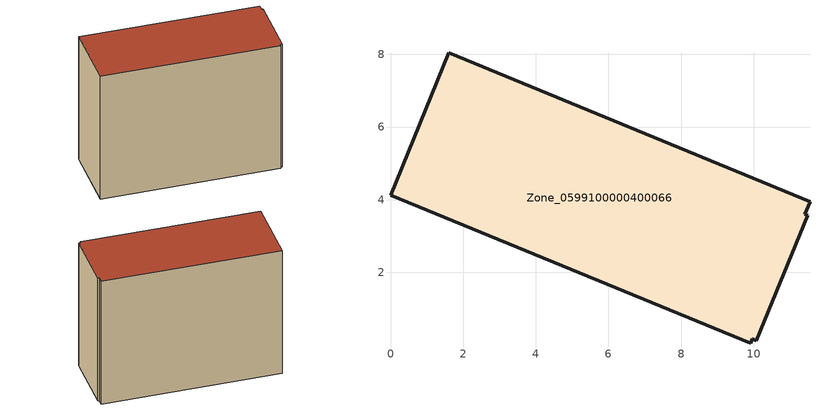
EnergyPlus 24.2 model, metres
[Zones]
Zone_0599100000400066
 floor ground (C_G): 11.41,3.6 11.48,3.57 10.07,0.12 9.96,0.17 9.91,0.04 0,4.13 1.6,8.05 11.55,3.94 z1.68
 wall outside (C_F): 1.6,8.05 0,4.13 9.91,0.04 9.96,0.17 10.07,0.12 11.48,3.57 11.41,3.6 11.55,3.94 1.6,8.05 z1.68:10.08
 roof outside (C_R): 10.07,0.12 11.48,3.57 11.41,3.6 11.55,3.94 1.6,8.05 0,4.13 9.91,0.04 9.96,0.17 z10.08
[BUILDING]
Pand.0599100000400066: North Axis=0; Terrain=City; Loads Convergence Tolerance Value=0.04; Temperature Convergence Tolerance Value=0.4; Solar Distribution=FullExterior; Maximum Number of Warmup Days=25; Minimum Number of Warmup Days=1
[Site:Location]
Rotterdam.The.Hague.AP_ZH_NLD Design_Conditions: Latitude=51.96; Longitude=4.45; Time Zone=1; Elevation=-4.5
[SITE:GROUNDTEMPERATURE:BUILDINGSURFACE]
18, 18, 18, 18, 18, 18, 18, 18, 18, 18, 18, 18
[MATERIAL] Thermal Absorptance=0.9; Solar Absorptance=0.7; Visible Absorptance=0.7
Name | Roughness | Thickness | Conductivity | Density | Specific Heat
G.TC.1992-2005 | MediumSmooth | 0.15 | 0.06 | 540 | 1210
F.TC.1992-2005 | Rough | 0.3 | 0.12 | 1920 | 840
R.TC.1992-2005 | MediumRough | 0.2 | 0.08 | 1500 | 1000
[CONSTRUCTION]
C_G: G.TC.1992-2005
C_F: F.TC.1992-2005
C_R: R.TC.1992-2005
[ZONE]
Zone_0599100000400066: Type=1; Multiplier=1; Ceiling Height=Autocalculate; Volume=Autocalculate; Floor Area=autocalculate; Part of Total Floor Area=Yes
[ZONEINFILTRATION:DESIGNFLOWRATE]
Infil_Zone_0599100000400066: Zone or ZoneList or Space or SpaceList=Zone_0599100000400066; Schedule=AlwaysOn; Design Flow Rate Calculation Method=Flow/Area; Flow Rate per Floor Area=0.0015; Constant Term Coefficient=1; Temperature Term Coefficient=0; Velocity Term Coefficient=0; Velocity Squared Term Coefficient=0
[HVACTEMPLATE:ZONE:IDEALLOADSAIRSYSTEM]
Zone_0599100000400066: Maximum Heating Supply Air Temperature=50; Minimum Cooling Supply Air Temperature=13; Maximum Heating Supply Air Humidity Ratio=0.0156; Minimum Cooling Supply Air Humidity Ratio=0.0077; Heating Limit=NoLimit; Cooling Limit=NoLimit; Dehumidification Control Type=ConstantSensibleHeatRatio; Cooling Sensible Heat Ratio=0.7; Dehumidification Setpoint=60; Humidification Control Type=None; Humidification Setpoint=30; Outdoor Air Method=None; Outdoor Air Flow Rate per Person=0.00944; Outdoor Air Flow Rate per Zone Floor Area=0; Outdoor Air Flow Rate per Zone=0; Demand Controlled Ventilation Type=None; Outdoor Air Economizer Type=NoEconomizer; Heat Recovery Type=None; Sensible Heat Recovery Effectiveness=0.7; Latent Heat Recovery Effectiveness=0.65
[ZONECONTROL:THERMOSTAT]
ThermostatControl_Zone_0599100000400066: Zone or ZoneList=Zone_0599100000400066; Control Type Schedule=DualSetpointControlType; Control 1=Thermostat_Zone_0599100000400066; Temperature Difference Between Cutout And Setpoint=0
[THERMOSTATSETPOINT:DUALSETPOINT]
Thermostat_Zone_0599100000400066: Heating Setpoint Temperature Schedule=HeatingSetpoint_Zone_0599100000400066; Cooling Setpoint Temperature Schedule=CoolingSetpoint_Zone_0599100000400066
[SCHEDULE:COMPACT]
HeatingSetpoint_Zone_0599100000400066: Through: 12/31, For: AllDays, Until: 24:00, 21
CoolingSetpoint_Zone_0599100000400066: Through: 12/31, For: AllDays, Until: 24:00, 24
DualSetpointControlType: Through: 12/31, For: AllDays, Until: 24:00, 4
AlwaysOn: Through: 12/31, For: AllDays, Until: 24:00, 1
